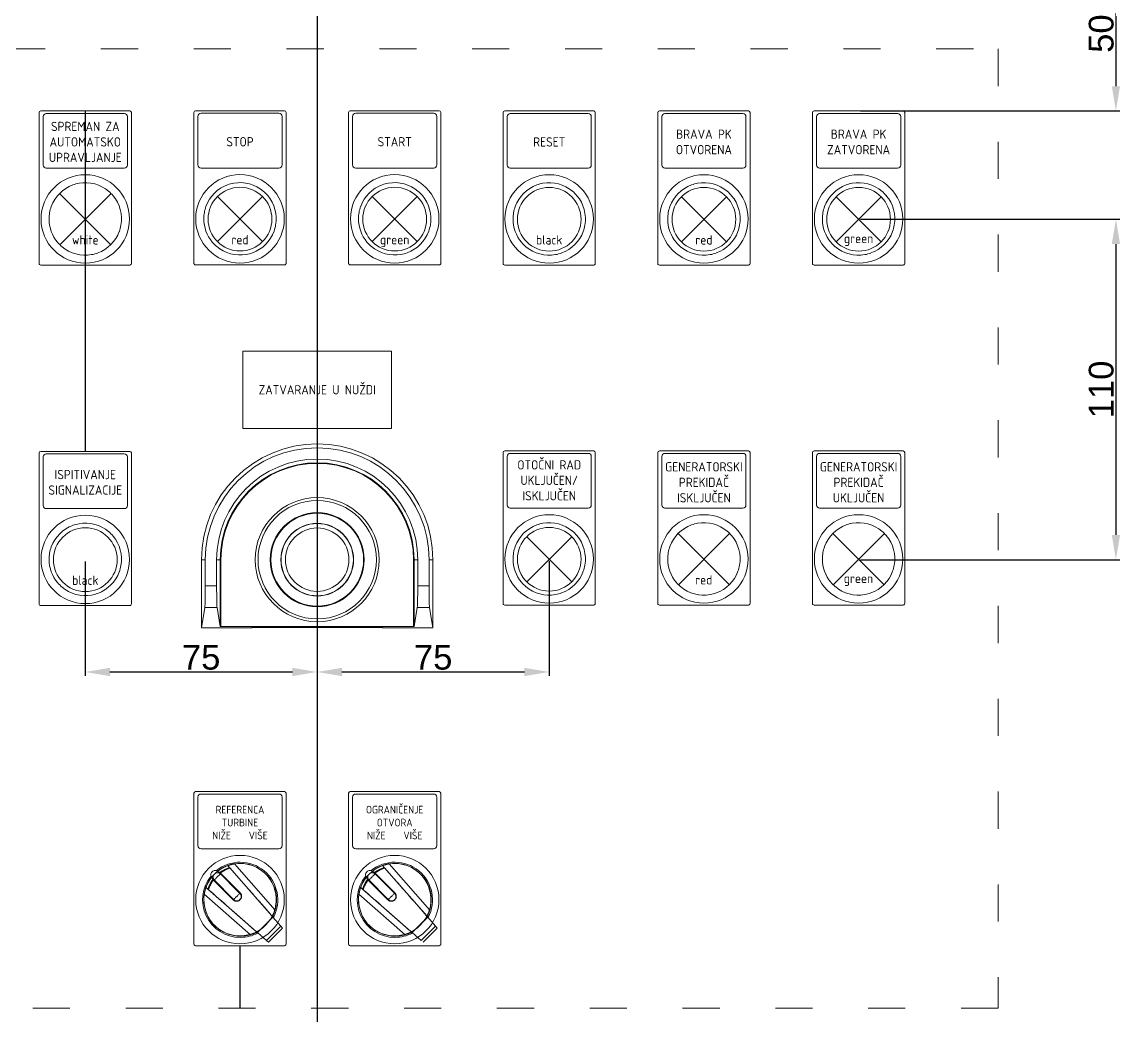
# Model space of a CAD drawing. Header units: millimetres. Extents: x 40929 to 57897, y 13592 to 43737.
# Drawn here: x 47569.5 to 47924.4, y 14753.7 to 15075 of the extents above; entities that cross this region are included whole.
import ezdxf

# ---------------------------------------------------------------- set-up
doc = ezdxf.new("R2010")
doc.units = ezdxf.units.MM
doc.linetypes.add('ACAD_ISO03W100', pattern=[30, 12, -18])
doc.layers.add('! NO PLOT !', color=7, linetype='Continuous', true_color=0xff75dd, plot=False)
doc.layers.add('000-PI-Oprema', color=30, linetype='Continuous', lineweight=5)
doc.layers.add('000-PI_TEXT', color=7, linetype='Continuous')
doc.styles.add('PI0', font='isocpeur.ttf', dxfattribs={"width": 0.9})
doc.styles.get("Standard").update_dxf_attribs({"font": 'arial.ttf'})
doc.dimstyles.new('ISO-25-lb', dxfattribs={"dimtxt": 8, "dimasz": 8, "dimexe": 1.25, "dimexo": 0.625, "dimtad": 1, "dimtxsty": 'Standard', "dimcen": 5, "dimadec": 0, "dimazin": 0, "dimtfac": 1, "dimtmove": 0, "dimatfit": 3, "dimfxl": 1, "dimarcsym": 0})

# ---------------------------------------------------------------- blocks, each defined once
blk = doc.blocks.new('ESD - 3SU1051-1BA20-0AA0')
at = {"layer": '000-PI-Oprema'}
for p, q in [((43979.33, 39069.15), (43980.57, 39069.15)), ((43979.33, 39047.15), (43979.33, 39069.15)), ((43980.57, 39060.65), (43980.57, 39069.15)), ((43984.23, 39069.15), (43985.4, 39069.15)), ((43984.23, 39060.65), (43984.23, 39069.15)), ((43985.4, 39069.15), (43985.6, 39069.15)), ((43985.4, 39047.58), (43985.4, 39069.15)), ((43985.6, 39047.55), (43985.6, 39069.15)), ((44047.85, 39069.15), (44048.05, 39069.15)), ((44047.85, 39047.55), (44047.85, 39069.15)), ((44048.05, 39069.15), (44049.23, 39069.15)), ((44048.05, 39047.58), (44048.05, 39069.15)), ((44049.23, 39060.65), (44049.23, 39069.15)), ((44052.88, 39069.15), (44054.13, 39069.15)), ((44052.88, 39060.65), (44052.88, 39069.15)), ((44054.13, 39047.15), (44054.13, 39069.15)), ((43980.57, 39060.65), (43984.23, 39060.65)), ((44049.23, 39060.65), (44052.88, 39060.65)), ((43979.33, 39047.15), (43980.41, 39053.74)), ((43980.41, 39053.74), (43984.38, 39053.74)), ((43985.4, 39047.58), (43984.38, 39053.74)), ((44048.05, 39047.58), (44049.07, 39053.74)), ((44049.07, 39053.74), (44053.04, 39053.74)), ((44054.13, 39047.15), (44053.04, 39053.74)), ((43979.33, 39047.15), (43995.6, 39047.15)), ((43985.6, 39047.55), (44047.85, 39047.55)), ((43995.54, 39047.21), (44037.91, 39047.21)), ((44037.85, 39047.15), (44054.13, 39047.15))]:
    blk.add_line(p, q, dxfattribs=at)
for points in [[(43980.41, 39053.74), (43980.45, 39054.1), (43980.48, 39054.72), (43980.51, 39055.59), (43980.54, 39056.67), (43980.55, 39057.9), (43980.57, 39059.25), (43980.57, 39060.65)], [(43984.23, 39060.65), (43984.23, 39059.25), (43984.24, 39057.9), (43984.26, 39056.67), (43984.28, 39055.59), (43984.31, 39054.72), (43984.34, 39054.1), (43984.38, 39053.74)], [(44049.07, 39053.74), (44049.11, 39054.1), (44049.14, 39054.72), (44049.17, 39055.59), (44049.19, 39056.67), (44049.21, 39057.9), (44049.22, 39059.25), (44049.23, 39060.65)], [(44052.88, 39060.65), (44052.89, 39059.25), (44052.9, 39057.9), (44052.91, 39056.67), (44052.94, 39055.59), (44052.97, 39054.72), (44053, 39054.1), (44053.04, 39053.74)], [(43985.4, 39047.58), (43985.4, 39047.57), (43985.42, 39047.56), (43985.43, 39047.56), (43985.46, 39047.55), (43985.49, 39047.55), (43985.52, 39047.55), (43985.56, 39047.55), (43985.6, 39047.55)], [(44047.85, 39047.55), (44047.89, 39047.55), (44047.93, 39047.55), (44047.96, 39047.55), (44047.99, 39047.55), (44048.02, 39047.56), (44048.04, 39047.56), (44048.05, 39047.57), (44048.05, 39047.58)]]:
    blk.add_lwpolyline(points, dxfattribs=at)
for radius in [20.05, 19.13, 15.2, 15, 11.75, 11.68, 10.25]:
    blk.add_circle((44016.73, 39069.15), radius, dxfattribs=at)
for radius, start, end in [(37.4, 0, 180), (36.16, 0, 180), (32.5, 0, 180), (31.33, 0, 180), (31.13, 0, 180), (30.5, 225.9962, 226.1678), (30.5, 313.8322, 314.0038)]:
    blk.add_arc((44016.73, 39069.15), radius, start, end, dxfattribs=at)
blk = doc.blocks.new('*D363')
at = {"layer": '! NO PLOT !', "color": 0, "linetype": 'Continuous', "lineweight": -2, "ltscale": 0.25, "transparency": 16777216}
for p, q in [((47665.57, 15096.22), (47924.35, 15096.22)), ((47923.1, 15088.22), (47923.1, 15054.22)), ((47840.56, 15046.22), (47924.35, 15046.22))]:
    blk.add_line(p, q, dxfattribs=at)
at = {"layer": '! NO PLOT !', "color": 0, "ltscale": 0.25, "transparency": 16777216}
for points in [[(47921.77, 15088.22), (47924.44, 15088.22), (47923.1, 15096.22)], [(47921.77, 15054.22), (47924.44, 15054.22), (47923.1, 15046.22)]]:
    blk.add_solid(points, dxfattribs=at)
at = {"layer": 'Defpoints', "color": 0, "ltscale": 0.25, "transparency": 16777216}
for p in [(47664.94, 15096.22), (47839.93, 15046.22), (47923.1, 15046.22)]:
    blk.add_point(p, dxfattribs=at)
at = {"layer": '! NO PLOT !', "color": 0, "ltscale": 0.25, "transparency": 16777216, "insert": (47918.39, 15071.22), "char_height": 8, "attachment_point": 5, "rotation": 90}
blk.add_mtext('50', dxfattribs=at)
blk = doc.blocks.new('*D368')
at = {"layer": '! NO PLOT !', "color": 0, "linetype": 'Continuous', "lineweight": -2, "ltscale": 0.25, "transparency": 16777216}
for p, q in [((47840.56, 15011.22), (47924.35, 15011.22)), ((47923.1, 15003.22), (47923.1, 14909.22)), ((47840.56, 14901.22), (47924.35, 14901.22))]:
    blk.add_line(p, q, dxfattribs=at)
at = {"layer": '! NO PLOT !', "color": 0, "ltscale": 0.25, "transparency": 16777216}
for points in [[(47921.77, 15003.22), (47924.44, 15003.22), (47923.1, 15011.22)], [(47921.77, 14909.22), (47924.44, 14909.22), (47923.1, 14901.22)]]:
    blk.add_solid(points, dxfattribs=at)
at = {"layer": 'Defpoints', "color": 0, "ltscale": 0.25, "transparency": 16777216}
for p in [(47839.93, 15011.22), (47839.93, 14901.22), (47923.1, 14901.22)]:
    blk.add_point(p, dxfattribs=at)
at = {"layer": '! NO PLOT !', "color": 0, "ltscale": 0.25, "transparency": 16777216, "insert": (47918.39, 14956.22), "char_height": 8, "attachment_point": 5, "rotation": 90}
blk.add_mtext('110', dxfattribs=at)
blk = doc.blocks.new('*D369')
at = {"layer": '! NO PLOT !', "color": 0, "linetype": 'Continuous', "lineweight": -2, "ltscale": 0.25, "transparency": 16777216}
for p, q in [((47664.93, 14900.6), (47664.93, 14863.68)), ((47739.93, 14900.74), (47739.93, 14863.68)), ((47672.93, 14864.93), (47731.93, 14864.93))]:
    blk.add_line(p, q, dxfattribs=at)
at = {"layer": '! NO PLOT !', "color": 0, "ltscale": 0.25, "transparency": 16777216}
for points in [[(47672.93, 14866.27), (47672.93, 14863.6), (47664.93, 14864.93)], [(47731.93, 14866.27), (47731.93, 14863.6), (47739.93, 14864.93)]]:
    blk.add_solid(points, dxfattribs=at)
at = {"layer": 'Defpoints', "color": 0, "ltscale": 0.25, "transparency": 16777216}
for p in [(47664.93, 14901.22), (47739.93, 14901.36), (47739.93, 14864.93)]:
    blk.add_point(p, dxfattribs=at)
at = {"layer": '! NO PLOT !', "color": 0, "ltscale": 0.25, "transparency": 16777216, "insert": (47702.43, 14869.63), "char_height": 8, "attachment_point": 5}
blk.add_mtext('75', dxfattribs=at)
blk = doc.blocks.new('*D364')
at = {"layer": '! NO PLOT !', "color": 0, "linetype": 'Continuous', "lineweight": -2, "ltscale": 0.25, "transparency": 16777216}
for p, q in [((47589.93, 14900.6), (47589.93, 14863.68)), ((47664.93, 14900.6), (47664.93, 14863.68)), ((47597.93, 14864.93), (47656.93, 14864.93))]:
    blk.add_line(p, q, dxfattribs=at)
at = {"layer": '! NO PLOT !', "color": 0, "ltscale": 0.25, "transparency": 16777216}
for points in [[(47597.93, 14866.27), (47597.93, 14863.6), (47589.93, 14864.93)], [(47656.93, 14866.27), (47656.93, 14863.6), (47664.93, 14864.93)]]:
    blk.add_solid(points, dxfattribs=at)
at = {"layer": 'Defpoints', "color": 0, "ltscale": 0.25, "transparency": 16777216}
for p in [(47589.93, 14901.22), (47664.93, 14901.22), (47664.93, 14864.93)]:
    blk.add_point(p, dxfattribs=at)
at = {"layer": '! NO PLOT !', "color": 0, "ltscale": 0.25, "transparency": 16777216, "insert": (47627.43, 14869.63), "char_height": 8, "attachment_point": 5}
blk.add_mtext('75', dxfattribs=at)
blk = doc.blocks.new('Label_holder_rectangular')
at = {"layer": '000-PI-Oprema'}
for p, q in [((-14.9, -14.4), (-14.9, 34.400002)), ((-14.4, 34.900002), (14.4, 34.900002)), ((-13.6, 17.4), (-13.6, 33.099998)), ((-12.6, 34.099998), (12.6, 34.099998)), ((13.6, 17.4), (13.6, 33.099998)), ((14.9, -14.4), (14.9, 34.400002)), ((-12.6, 16.4), (12.6, 16.4)), ((-14.4, -14.9), (14.4, -14.9))]:
    blk.add_line(p, q, dxfattribs=at)
blk.add_circle((0, 0), 14.3, dxfattribs=at)
for centre, radius, start, end in [((-14.4, 34.4), 0.5, 89.999956, 179.999825), ((-12.6, 33.1), 1, 90.000022, 180.000087), ((12.6, 33.1), 1, 359.999913, 89.999978), ((14.4, 34.4), 0.5, 0.000175, 90.000044), ((-12.6, 17.4), 1, 180, 269.999978), ((12.6, 17.4), 1, 270.000022, 0), ((0, 0), 11.7, 109.999999, 160.000001), ((0, 0), 11.704999, 100, 110), ((0, 0), 11.7, 50, 100), ((0, 0), 11.705, 40.000001, 49.999999), ((0, 0), 11.7, 350, 40), ((0, 0), 11.705, 160, 170), ((0, 0), 11.7, 170, 180), ((0, 0), 11.7, 180, 220), ((0, 0), 11.705, 340, 350), ((0, 0), 11.7, 289.999999, 340.000001), ((0, 0), 11.705, 220.000001, 229.999999), ((0, 0), 11.7, 230, 280), ((0, 0), 11.704999, 280, 290), ((-14.4, -14.4), 0.5, 180, 270.000044), ((14.4, -14.4), 0.5, 269.999956, 0)]:
    blk.add_arc(centre, radius, start, end, dxfattribs=at)

msp = doc.modelspace()

# ---------------------------------------------------------------- linework, layer by layer
at = {"layer": '! NO PLOT !', "ltscale": 0.25}
for p, q in [((47664.944, 15947.47), (47664.944, 13591.591)), ((47589.983, 15046.22), (47589.983, 14936.22)), ((47639.983, 14776.47), (47639.983, 14756.47))]:
    msp.add_line(p, q, dxfattribs=at)
at = {"linetype": 'ACAD_ISO03W100', "lineweight": 9}
msp.add_lwpolyline([(47445.033, 15066.271), (47885.033, 15066.271), (47885.033, 14756.271), (47445.033, 14756.271)], close=True, dxfattribs=at)
at = {"layer": '000-PI-Oprema'}
for p, q in [((47581.66, 15019.543), (47598.206, 15002.997)), ((47598.306, 15019.543), (47581.76, 15002.997)), ((47632.699, 15018.554), (47647.266, 15003.987)), ((47647.266, 15018.554), (47632.699, 15003.987)), ((47682.7, 15018.554), (47697.266, 15003.987)), ((47697.266, 15018.554), (47682.7, 15003.987)), ((47782.649, 15018.504), (47797.216, 15003.937)), ((47797.216, 15018.504), (47782.649, 15003.937)), ((47832.649, 15018.504), (47847.216, 15003.937)), ((47847.216, 15018.504), (47832.649, 15003.937)), ((47732.649, 14908.645), (47747.216, 14894.079)), ((47747.216, 14908.645), (47732.649, 14894.079)), ((47781.61, 14909.685), (47798.156, 14893.139)), ((47798.256, 14909.685), (47781.71, 14893.139)), ((47831.61, 14909.685), (47848.156, 14893.139)), ((47848.256, 14909.685), (47831.71, 14893.139)), ((47632.873, 14800.603), (47632.869, 14800.607)), ((47632.885, 14800.591), (47632.873, 14800.603)), ((47632.906, 14800.57), (47632.885, 14800.591)), ((47632.935, 14800.541), (47632.906, 14800.57)), ((47632.973, 14800.503), (47632.935, 14800.541)), ((47634.456, 14800.486), (47634.731, 14800.647)), ((47634.731, 14800.647), (47635.012, 14800.799)), ((47635.012, 14800.799), (47635.297, 14800.943)), ((47635.297, 14800.943), (47635.586, 14801.078)), ((47635.586, 14801.078), (47635.88, 14801.204)), ((47635.88, 14801.204), (47636.178, 14801.322)), ((47636.059, 14802.358), (47636.062, 14802.359)), ((47636.063, 14802.353), (47636.059, 14802.358)), ((47636.062, 14802.359), (47636.07, 14802.362)), ((47636.075, 14802.34), (47636.063, 14802.353)), ((47636.07, 14802.362), (47636.084, 14802.367)), ((47636.095, 14802.316), (47636.075, 14802.34)), ((47636.084, 14802.367), (47636.105, 14802.374)), ((47636.124, 14802.283), (47636.095, 14802.316)), ((47636.105, 14802.374), (47636.131, 14802.384)), ((47636.162, 14802.24), (47636.124, 14802.283)), ((47636.131, 14802.384), (47636.163, 14802.395)), ((47636.209, 14802.186), (47636.162, 14802.24)), ((47636.163, 14802.395), (47636.201, 14802.408)), ((47636.178, 14801.322), (47636.479, 14801.43)), ((47636.201, 14802.408), (47636.244, 14802.423)), ((47636.266, 14802.122), (47636.209, 14802.186)), ((47636.244, 14802.423), (47636.293, 14802.44)), ((47636.332, 14802.047), (47636.266, 14802.122)), ((47636.293, 14802.44), (47636.347, 14802.458)), ((47636.407, 14801.961), (47636.332, 14802.047)), ((47636.347, 14802.458), (47636.405, 14802.477)), ((47636.405, 14802.477), (47636.468, 14802.497)), ((47636.492, 14801.864), (47636.407, 14801.961)), ((47636.468, 14802.497), (47636.535, 14802.518)), ((47636.479, 14801.43), (47636.784, 14801.53)), ((47636.586, 14801.757), (47636.492, 14801.864)), ((47636.535, 14802.518), (47636.604, 14802.54)), ((47636.6, 14801.739), (47636.572, 14801.771)), ((47650.325, 14786.101), (47636.586, 14801.757)), ((47636.629, 14801.706), (47636.6, 14801.739)), ((47636.604, 14802.54), (47636.677, 14802.562)), ((47636.659, 14801.673), (47636.629, 14801.706)), ((47636.689, 14801.638), (47636.659, 14801.673)), ((47636.677, 14802.562), (47636.754, 14802.585)), ((47636.72, 14801.603), (47636.689, 14801.638)), ((47636.752, 14801.567), (47636.72, 14801.603)), ((47636.784, 14801.53), (47636.752, 14801.567)), ((47636.754, 14802.585), (47636.835, 14802.608)), ((47637.514, 14800.698), (47636.784, 14801.53)), ((47636.835, 14802.608), (47636.921, 14802.632)), ((47636.921, 14802.632), (47637.009, 14802.656)), ((47637.009, 14802.656), (47637.102, 14802.68)), ((47637.102, 14802.68), (47637.197, 14802.705)), ((47637.197, 14802.705), (47637.295, 14802.729)), ((47637.295, 14802.729), (47637.396, 14802.753)), ((47637.396, 14802.753), (47637.498, 14802.776)), ((47637.498, 14802.776), (47637.602, 14802.798)), ((47638.244, 14799.866), (47637.514, 14800.698)), ((47637.602, 14802.798), (47637.707, 14802.82)), ((47637.707, 14802.82), (47637.812, 14802.841)), ((47637.812, 14802.841), (47637.918, 14802.861)), ((47637.918, 14802.861), (47638.024, 14802.88)), ((47638.024, 14802.88), (47638.128, 14802.898)), ((47638.128, 14802.898), (47638.231, 14802.915)), ((47651.323, 14787.996), (47638.231, 14802.915)), ((47682.873, 14800.603), (47682.869, 14800.607)), ((47682.885, 14800.591), (47682.873, 14800.603)), ((47682.906, 14800.57), (47682.885, 14800.591)), ((47682.935, 14800.541), (47682.906, 14800.57)), ((47682.973, 14800.503), (47682.935, 14800.541)), ((47684.456, 14800.486), (47684.731, 14800.647)), ((47684.731, 14800.647), (47685.012, 14800.799)), ((47685.012, 14800.799), (47685.297, 14800.943)), ((47685.297, 14800.943), (47685.586, 14801.078)), ((47685.586, 14801.078), (47685.88, 14801.204)), ((47685.88, 14801.204), (47686.178, 14801.322)), ((47686.059, 14802.358), (47686.062, 14802.359)), ((47686.063, 14802.353), (47686.059, 14802.358)), ((47686.062, 14802.359), (47686.07, 14802.362)), ((47686.075, 14802.34), (47686.063, 14802.353)), ((47686.07, 14802.362), (47686.084, 14802.367)), ((47686.095, 14802.316), (47686.075, 14802.34)), ((47686.084, 14802.367), (47686.105, 14802.374)), ((47686.124, 14802.283), (47686.095, 14802.316)), ((47686.105, 14802.374), (47686.131, 14802.384)), ((47686.162, 14802.24), (47686.124, 14802.283)), ((47686.131, 14802.384), (47686.163, 14802.395)), ((47686.209, 14802.186), (47686.162, 14802.24)), ((47686.163, 14802.395), (47686.201, 14802.408)), ((47686.178, 14801.322), (47686.479, 14801.43)), ((47686.201, 14802.408), (47686.244, 14802.423)), ((47686.266, 14802.122), (47686.209, 14802.186)), ((47686.244, 14802.423), (47686.293, 14802.44)), ((47686.332, 14802.047), (47686.266, 14802.122)), ((47686.293, 14802.44), (47686.347, 14802.458)), ((47686.407, 14801.961), (47686.332, 14802.047)), ((47686.347, 14802.458), (47686.405, 14802.477)), ((47686.405, 14802.477), (47686.468, 14802.497)), ((47686.492, 14801.864), (47686.407, 14801.961)), ((47686.468, 14802.497), (47686.535, 14802.518)), ((47686.479, 14801.43), (47686.784, 14801.53)), ((47686.586, 14801.757), (47686.492, 14801.864)), ((47686.535, 14802.518), (47686.604, 14802.54)), ((47686.6, 14801.739), (47686.572, 14801.771)), ((47700.325, 14786.101), (47686.586, 14801.757)), ((47686.629, 14801.706), (47686.6, 14801.739)), ((47686.604, 14802.54), (47686.677, 14802.562)), ((47686.659, 14801.673), (47686.629, 14801.706)), ((47686.689, 14801.638), (47686.659, 14801.673)), ((47686.677, 14802.562), (47686.754, 14802.585)), ((47686.72, 14801.603), (47686.689, 14801.638)), ((47686.752, 14801.567), (47686.72, 14801.603)), ((47686.784, 14801.53), (47686.752, 14801.567)), ((47686.754, 14802.585), (47686.835, 14802.608)), ((47687.514, 14800.698), (47686.784, 14801.53)), ((47686.835, 14802.608), (47686.92, 14802.632)), ((47686.92, 14802.632), (47687.009, 14802.656)), ((47687.009, 14802.656), (47687.102, 14802.68)), ((47687.102, 14802.68), (47687.197, 14802.705)), ((47687.197, 14802.705), (47687.295, 14802.729)), ((47687.295, 14802.729), (47687.396, 14802.753)), ((47687.396, 14802.753), (47687.498, 14802.776)), ((47687.498, 14802.776), (47687.602, 14802.798)), ((47688.244, 14799.866), (47687.514, 14800.698)), ((47687.602, 14802.798), (47687.707, 14802.82)), ((47687.707, 14802.82), (47687.812, 14802.841)), ((47687.812, 14802.841), (47687.918, 14802.861)), ((47687.918, 14802.861), (47688.023, 14802.88)), ((47688.023, 14802.88), (47688.128, 14802.898)), ((47688.128, 14802.898), (47688.231, 14802.915)), ((47701.323, 14787.996), (47688.231, 14802.915)), ((47630.752, 14798.482), (47630.748, 14798.486)), ((47630.764, 14798.47), (47630.752, 14798.482)), ((47630.784, 14798.449), (47630.764, 14798.47)), ((47630.814, 14798.42), (47630.784, 14798.449)), ((47630.852, 14798.382), (47630.814, 14798.42)), ((47630.899, 14798.335), (47630.852, 14798.382)), ((47630.868, 14796.899), (47631.037, 14797.169)), ((47630.955, 14798.278), (47630.899, 14798.335)), ((47638.461, 14790.914), (47630.953, 14798.422)), ((47631.021, 14798.212), (47630.955, 14798.278)), ((47631.097, 14798.137), (47631.021, 14798.212)), ((47631.037, 14797.169), (47631.214, 14797.434)), ((47631.182, 14798.052), (47631.097, 14798.137)), ((47631.276, 14797.958), (47631.182, 14798.052)), ((47631.282, 14797.81), (47631.201, 14797.891)), ((47631.214, 14797.434), (47631.398, 14797.694)), ((47638.236, 14790.997), (47631.276, 14797.958)), ((47631.31, 14797.782), (47631.282, 14797.81)), ((47631.398, 14797.694), (47631.31, 14797.782)), ((47637.772, 14791.32), (47631.398, 14797.694)), ((47639.981, 14793.354), (47632.933, 14800.402)), ((47633.218, 14800.258), (47632.973, 14800.503)), ((47633.303, 14800.173), (47633.218, 14800.258)), ((47633.397, 14800.079), (47633.303, 14800.173)), ((47640.358, 14793.118), (47633.397, 14800.079)), ((47633.517, 14800.101), (47633.464, 14800.154)), ((47633.544, 14800.073), (47633.517, 14800.101)), ((47633.573, 14800.045), (47633.544, 14800.073)), ((47633.661, 14799.957), (47633.573, 14800.045)), ((47633.661, 14799.957), (47633.92, 14800.141)), ((47640.035, 14793.583), (47633.661, 14799.957)), ((47633.92, 14800.141), (47634.185, 14800.318)), ((47634.185, 14800.318), (47634.456, 14800.486)), ((47638.974, 14799.034), (47638.244, 14799.866)), ((47639.704, 14798.202), (47638.974, 14799.034)), ((47640.433, 14797.371), (47639.704, 14798.202)), ((47641.163, 14796.54), (47640.433, 14797.371)), ((47680.752, 14798.482), (47680.748, 14798.486)), ((47680.764, 14798.47), (47680.752, 14798.482)), ((47680.784, 14798.449), (47680.764, 14798.47)), ((47680.814, 14798.42), (47680.784, 14798.449)), ((47680.852, 14798.382), (47680.814, 14798.42)), ((47680.899, 14798.335), (47680.852, 14798.382)), ((47680.868, 14796.899), (47681.037, 14797.169)), ((47680.955, 14798.278), (47680.899, 14798.335)), ((47688.461, 14790.914), (47680.953, 14798.422)), ((47681.021, 14798.212), (47680.955, 14798.278)), ((47681.097, 14798.137), (47681.021, 14798.212)), ((47681.037, 14797.169), (47681.214, 14797.434)), ((47681.182, 14798.052), (47681.097, 14798.137)), ((47681.276, 14797.958), (47681.182, 14798.052)), ((47681.282, 14797.81), (47681.201, 14797.891)), ((47681.214, 14797.434), (47681.398, 14797.694)), ((47688.236, 14790.997), (47681.276, 14797.958)), ((47681.31, 14797.782), (47681.282, 14797.81)), ((47681.398, 14797.694), (47681.31, 14797.782)), ((47687.772, 14791.32), (47681.398, 14797.694)), ((47689.981, 14793.354), (47682.933, 14800.402)), ((47683.218, 14800.258), (47682.973, 14800.503)), ((47683.303, 14800.173), (47683.218, 14800.258)), ((47683.397, 14800.079), (47683.303, 14800.173)), ((47690.358, 14793.118), (47683.397, 14800.079)), ((47683.517, 14800.101), (47683.464, 14800.154)), ((47683.544, 14800.073), (47683.517, 14800.101)), ((47683.573, 14800.045), (47683.544, 14800.073)), ((47683.661, 14799.957), (47683.573, 14800.045)), ((47683.661, 14799.957), (47683.92, 14800.141)), ((47690.035, 14793.583), (47683.661, 14799.957)), ((47683.92, 14800.141), (47684.185, 14800.318)), ((47684.185, 14800.318), (47684.456, 14800.486)), ((47688.974, 14799.034), (47688.244, 14799.866)), ((47689.704, 14798.202), (47688.974, 14799.034)), ((47690.433, 14797.371), (47689.704, 14798.202)), ((47691.163, 14796.54), (47690.433, 14797.371)), ((47628.475, 14793.331), (47628.494, 14793.437)), ((47628.494, 14793.437), (47628.514, 14793.542)), ((47628.514, 14793.542), (47628.534, 14793.648)), ((47628.534, 14793.648), (47628.556, 14793.753)), ((47628.556, 14793.753), (47628.579, 14793.857)), ((47628.579, 14793.857), (47628.602, 14793.959)), ((47628.602, 14793.959), (47628.626, 14794.059)), ((47628.626, 14794.059), (47628.65, 14794.157)), ((47628.65, 14794.157), (47628.674, 14794.253)), ((47628.674, 14794.253), (47628.699, 14794.345)), ((47628.699, 14794.345), (47628.723, 14794.434)), ((47628.723, 14794.434), (47628.747, 14794.519)), ((47628.747, 14794.519), (47628.77, 14794.601)), ((47628.77, 14794.601), (47628.793, 14794.678)), ((47628.793, 14794.678), (47628.815, 14794.75)), ((47628.815, 14794.75), (47628.836, 14794.82)), ((47628.836, 14794.82), (47628.858, 14794.886)), ((47628.858, 14794.886), (47628.878, 14794.949)), ((47628.878, 14794.949), (47628.897, 14795.008)), ((47628.897, 14795.008), (47628.915, 14795.062)), ((47628.915, 14795.062), (47628.932, 14795.111)), ((47628.932, 14795.111), (47628.947, 14795.154)), ((47628.947, 14795.154), (47628.96, 14795.192)), ((47628.96, 14795.192), (47628.971, 14795.224)), ((47628.971, 14795.224), (47628.98, 14795.25)), ((47628.98, 14795.25), (47628.988, 14795.27)), ((47628.988, 14795.27), (47628.993, 14795.285)), ((47628.993, 14795.285), (47628.996, 14795.293)), ((47628.996, 14795.293), (47628.997, 14795.296)), ((47629.001, 14795.292), (47628.997, 14795.296)), ((47629.015, 14795.28), (47629.001, 14795.292)), ((47629.038, 14795.259), (47629.015, 14795.28)), ((47629.071, 14795.23), (47629.038, 14795.259)), ((47629.115, 14795.192), (47629.071, 14795.23)), ((47629.168, 14795.145), (47629.115, 14795.192)), ((47629.233, 14795.089), (47629.168, 14795.145)), ((47629.308, 14795.023), (47629.233, 14795.089)), ((47629.394, 14794.947), (47629.308, 14795.023)), ((47629.49, 14794.863), (47629.394, 14794.947)), ((47629.598, 14794.768), (47629.49, 14794.863)), ((47629.616, 14794.754), (47629.584, 14794.783)), ((47645.254, 14781.03), (47629.598, 14794.768)), ((47629.648, 14794.726), (47629.616, 14794.754)), ((47629.682, 14794.696), (47629.648, 14794.726)), ((47629.717, 14794.666), (47629.682, 14794.696)), ((47629.752, 14794.635), (47629.717, 14794.666)), ((47629.788, 14794.603), (47629.752, 14794.635)), ((47629.825, 14794.571), (47629.788, 14794.603)), ((47629.825, 14794.571), (47629.925, 14794.875)), ((47630.657, 14793.841), (47629.825, 14794.571)), ((47629.925, 14794.875), (47630.033, 14795.177)), ((47630.033, 14795.177), (47630.151, 14795.474)), ((47630.151, 14795.474), (47630.277, 14795.768)), ((47630.277, 14795.768), (47630.412, 14796.058)), ((47630.412, 14796.058), (47630.556, 14796.343)), ((47630.556, 14796.343), (47630.708, 14796.623)), ((47631.489, 14793.111), (47630.657, 14793.841)), ((47630.708, 14796.623), (47630.868, 14796.899)), ((47640.084, 14793.531), (47640.035, 14793.583)), ((47640.131, 14793.477), (47640.084, 14793.531)), ((47640.176, 14793.421), (47640.131, 14793.477)), ((47641.892, 14795.708), (47641.163, 14796.54)), ((47642.622, 14794.877), (47641.892, 14795.708)), ((47644.08, 14793.215), (47642.622, 14794.877)), ((47678.475, 14793.331), (47678.493, 14793.437)), ((47678.493, 14793.437), (47678.513, 14793.542)), ((47678.513, 14793.542), (47678.534, 14793.648)), ((47678.534, 14793.648), (47678.556, 14793.753)), ((47678.556, 14793.753), (47678.579, 14793.857)), ((47678.579, 14793.857), (47678.602, 14793.959)), ((47678.602, 14793.959), (47678.626, 14794.059)), ((47678.626, 14794.059), (47678.65, 14794.157)), ((47678.65, 14794.157), (47678.674, 14794.253)), ((47678.674, 14794.253), (47678.699, 14794.345)), ((47678.699, 14794.345), (47678.723, 14794.434)), ((47678.723, 14794.434), (47678.747, 14794.519)), ((47678.747, 14794.519), (47678.77, 14794.601)), ((47678.77, 14794.601), (47678.793, 14794.678)), ((47678.793, 14794.678), (47678.815, 14794.75)), ((47678.815, 14794.75), (47678.836, 14794.82)), ((47678.836, 14794.82), (47678.858, 14794.886)), ((47678.858, 14794.886), (47678.878, 14794.949)), ((47678.878, 14794.949), (47678.897, 14795.008)), ((47678.897, 14795.008), (47678.915, 14795.062)), ((47678.915, 14795.062), (47678.932, 14795.111)), ((47678.932, 14795.111), (47678.947, 14795.154)), ((47678.947, 14795.154), (47678.96, 14795.192)), ((47678.96, 14795.192), (47678.971, 14795.224)), ((47678.971, 14795.224), (47678.98, 14795.25)), ((47678.98, 14795.25), (47678.988, 14795.27)), ((47678.988, 14795.27), (47678.993, 14795.285)), ((47678.993, 14795.285), (47678.996, 14795.293)), ((47678.996, 14795.293), (47678.997, 14795.296)), ((47679.001, 14795.292), (47678.997, 14795.296)), ((47679.015, 14795.28), (47679.001, 14795.292)), ((47679.038, 14795.259), (47679.015, 14795.28)), ((47679.071, 14795.23), (47679.038, 14795.259)), ((47679.115, 14795.192), (47679.071, 14795.23)), ((47679.168, 14795.145), (47679.115, 14795.192)), ((47679.233, 14795.089), (47679.168, 14795.145)), ((47679.308, 14795.023), (47679.233, 14795.089)), ((47679.394, 14794.947), (47679.308, 14795.023)), ((47679.49, 14794.863), (47679.394, 14794.947)), ((47679.598, 14794.768), (47679.49, 14794.863)), ((47679.616, 14794.754), (47679.584, 14794.783)), ((47695.254, 14781.03), (47679.598, 14794.768)), ((47679.648, 14794.726), (47679.616, 14794.754)), ((47679.682, 14794.696), (47679.648, 14794.726)), ((47679.717, 14794.666), (47679.682, 14794.696)), ((47679.752, 14794.635), (47679.717, 14794.666)), ((47679.788, 14794.603), (47679.752, 14794.635)), ((47679.825, 14794.571), (47679.788, 14794.603)), ((47679.825, 14794.571), (47679.925, 14794.875)), ((47680.657, 14793.841), (47679.825, 14794.571)), ((47679.925, 14794.875), (47680.033, 14795.177)), ((47680.033, 14795.177), (47680.151, 14795.474)), ((47680.151, 14795.474), (47680.277, 14795.768)), ((47680.277, 14795.768), (47680.412, 14796.058)), ((47680.412, 14796.058), (47680.556, 14796.343)), ((47680.556, 14796.343), (47680.708, 14796.623)), ((47681.489, 14793.111), (47680.657, 14793.841)), ((47680.708, 14796.623), (47680.868, 14796.899)), ((47690.084, 14793.531), (47690.035, 14793.583)), ((47690.131, 14793.477), (47690.084, 14793.531)), ((47690.176, 14793.421), (47690.131, 14793.477)), ((47691.892, 14795.708), (47691.163, 14796.54)), ((47692.622, 14794.877), (47691.892, 14795.708)), ((47694.08, 14793.215), (47692.622, 14794.877)), ((47628.44, 14793.123), (47628.457, 14793.227)), ((47643.359, 14780.032), (47628.44, 14793.123)), ((47628.457, 14793.227), (47628.475, 14793.331)), ((47632.321, 14792.381), (47631.489, 14793.111)), ((47633.152, 14791.651), (47632.321, 14792.381)), ((47633.984, 14790.921), (47633.152, 14791.651)), ((47634.815, 14790.192), (47633.984, 14790.921)), ((47635.646, 14789.462), (47634.815, 14790.192)), ((47637.824, 14791.27), (47637.772, 14791.32)), ((47637.878, 14791.223), (47637.824, 14791.27)), ((47637.934, 14791.178), (47637.878, 14791.223)), ((47637.992, 14791.136), (47637.934, 14791.178)), ((47638.052, 14791.097), (47637.992, 14791.136)), ((47638.114, 14791.06), (47638.052, 14791.097)), ((47638.177, 14791.026), (47638.114, 14791.06)), ((47638.242, 14790.995), (47638.177, 14791.026)), ((47638.308, 14790.967), (47638.242, 14790.995)), ((47638.375, 14790.941), (47638.308, 14790.967)), ((47638.443, 14790.919), (47638.375, 14790.941)), ((47638.512, 14790.9), (47638.443, 14790.919)), ((47638.582, 14790.884), (47638.512, 14790.9)), ((47638.653, 14790.871), (47638.582, 14790.884)), ((47638.724, 14790.862), (47638.653, 14790.871)), ((47638.796, 14790.855), (47638.724, 14790.862)), ((47638.867, 14790.852), (47638.796, 14790.855)), ((47638.939, 14790.852), (47638.867, 14790.852)), ((47638.939, 14790.852), (47639.011, 14790.855)), ((47639.011, 14790.855), (47639.082, 14790.862)), ((47639.082, 14790.862), (47639.153, 14790.871)), ((47639.153, 14790.871), (47639.224, 14790.884)), ((47639.224, 14790.884), (47639.294, 14790.9)), ((47639.294, 14790.9), (47639.363, 14790.919)), ((47639.363, 14790.919), (47639.432, 14790.941)), ((47639.432, 14790.941), (47639.499, 14790.966)), ((47639.499, 14790.966), (47639.565, 14790.995)), ((47639.565, 14790.995), (47639.63, 14791.026)), ((47639.63, 14791.026), (47639.693, 14791.06)), ((47639.693, 14791.06), (47639.754, 14791.097)), ((47639.754, 14791.097), (47639.814, 14791.136)), ((47639.814, 14791.136), (47639.872, 14791.178)), ((47639.872, 14791.178), (47639.929, 14791.223)), ((47639.929, 14791.223), (47639.983, 14791.27)), ((47640.441, 14792.894), (47639.981, 14793.354)), ((47639.983, 14791.27), (47640.035, 14791.32)), ((47640.035, 14791.32), (47640.084, 14791.372)), ((47640.084, 14791.372), (47640.131, 14791.426)), ((47640.131, 14791.426), (47640.176, 14791.482)), ((47640.218, 14793.363), (47640.176, 14793.421)), ((47640.176, 14791.482), (47640.218, 14791.54)), ((47640.258, 14793.303), (47640.218, 14793.363)), ((47640.218, 14791.54), (47640.258, 14791.6)), ((47640.295, 14793.241), (47640.258, 14793.303)), ((47640.258, 14791.6), (47640.295, 14791.662)), ((47640.329, 14793.178), (47640.295, 14793.241)), ((47640.295, 14791.662), (47640.329, 14791.725)), ((47640.36, 14793.113), (47640.329, 14793.178)), ((47640.329, 14791.725), (47640.36, 14791.79)), ((47640.388, 14793.047), (47640.36, 14793.113)), ((47640.36, 14791.79), (47640.388, 14791.856)), ((47640.413, 14792.98), (47640.388, 14793.047)), ((47640.388, 14791.856), (47640.413, 14791.923)), ((47640.436, 14792.912), (47640.413, 14792.98)), ((47640.413, 14791.923), (47640.436, 14791.991)), ((47640.455, 14792.842), (47640.436, 14792.912)), ((47640.436, 14791.991), (47640.455, 14792.061)), ((47640.471, 14792.772), (47640.455, 14792.842)), ((47640.455, 14792.061), (47640.471, 14792.131)), ((47640.484, 14792.702), (47640.471, 14792.772)), ((47640.471, 14792.131), (47640.484, 14792.201)), ((47640.493, 14792.631), (47640.484, 14792.702)), ((47640.484, 14792.201), (47640.493, 14792.272)), ((47640.5, 14792.559), (47640.493, 14792.631)), ((47640.493, 14792.272), (47640.5, 14792.344)), ((47640.503, 14792.487), (47640.5, 14792.559)), ((47640.5, 14792.344), (47640.503, 14792.416)), ((47640.503, 14792.416), (47640.503, 14792.487)), ((47644.809, 14792.384), (47644.08, 14793.215)), ((47645.538, 14791.554), (47644.809, 14792.384)), ((47646.267, 14790.723), (47645.538, 14791.554)), ((47646.996, 14789.893), (47646.267, 14790.723)), ((47648.453, 14788.232), (47646.996, 14789.893)), ((47678.44, 14793.123), (47678.457, 14793.227)), ((47693.358, 14780.032), (47678.44, 14793.123)), ((47678.457, 14793.227), (47678.475, 14793.331)), ((47682.321, 14792.381), (47681.489, 14793.111)), ((47683.152, 14791.651), (47682.321, 14792.381)), ((47683.984, 14790.921), (47683.152, 14791.651)), ((47684.815, 14790.192), (47683.984, 14790.921)), ((47685.646, 14789.462), (47684.815, 14790.192)), ((47687.824, 14791.27), (47687.772, 14791.32)), ((47687.878, 14791.223), (47687.824, 14791.27)), ((47687.934, 14791.178), (47687.878, 14791.223)), ((47687.992, 14791.136), (47687.934, 14791.178)), ((47688.052, 14791.097), (47687.992, 14791.136)), ((47688.114, 14791.06), (47688.052, 14791.097)), ((47688.177, 14791.026), (47688.114, 14791.06)), ((47688.241, 14790.995), (47688.177, 14791.026)), ((47688.308, 14790.967), (47688.241, 14790.995)), ((47688.375, 14790.941), (47688.308, 14790.967)), ((47688.443, 14790.919), (47688.375, 14790.941)), ((47688.512, 14790.9), (47688.443, 14790.919)), ((47688.582, 14790.884), (47688.512, 14790.9)), ((47688.653, 14790.871), (47688.582, 14790.884)), ((47688.724, 14790.862), (47688.653, 14790.871)), ((47688.796, 14790.855), (47688.724, 14790.862)), ((47688.867, 14790.852), (47688.796, 14790.855)), ((47688.939, 14790.852), (47688.867, 14790.852)), ((47688.939, 14790.852), (47689.011, 14790.855)), ((47689.011, 14790.855), (47689.082, 14790.862)), ((47689.082, 14790.862), (47689.153, 14790.871)), ((47689.153, 14790.871), (47689.224, 14790.884)), ((47689.224, 14790.884), (47689.294, 14790.9)), ((47689.294, 14790.9), (47689.363, 14790.919)), ((47689.363, 14790.919), (47689.432, 14790.941)), ((47689.432, 14790.941), (47689.499, 14790.966)), ((47689.499, 14790.966), (47689.565, 14790.995)), ((47689.565, 14790.995), (47689.63, 14791.026)), ((47689.63, 14791.026), (47689.693, 14791.06)), ((47689.693, 14791.06), (47689.754, 14791.097)), ((47689.754, 14791.097), (47689.814, 14791.136)), ((47689.814, 14791.136), (47689.872, 14791.178)), ((47689.872, 14791.178), (47689.929, 14791.223)), ((47689.929, 14791.223), (47689.983, 14791.27)), ((47690.441, 14792.894), (47689.981, 14793.354)), ((47689.983, 14791.27), (47690.035, 14791.32)), ((47690.035, 14791.32), (47690.084, 14791.372)), ((47690.084, 14791.372), (47690.131, 14791.426)), ((47690.131, 14791.426), (47690.176, 14791.482)), ((47690.218, 14793.363), (47690.176, 14793.421)), ((47690.176, 14791.482), (47690.218, 14791.54)), ((47690.258, 14793.303), (47690.218, 14793.363)), ((47690.218, 14791.54), (47690.258, 14791.6)), ((47690.295, 14793.241), (47690.258, 14793.303)), ((47690.258, 14791.6), (47690.295, 14791.662)), ((47690.329, 14793.178), (47690.295, 14793.241)), ((47690.295, 14791.662), (47690.329, 14791.725)), ((47690.36, 14793.113), (47690.329, 14793.178)), ((47690.329, 14791.725), (47690.36, 14791.79)), ((47690.388, 14793.047), (47690.36, 14793.113)), ((47690.36, 14791.79), (47690.388, 14791.856)), ((47690.413, 14792.98), (47690.388, 14793.047)), ((47690.388, 14791.856), (47690.413, 14791.923)), ((47690.436, 14792.912), (47690.413, 14792.98)), ((47690.413, 14791.923), (47690.436, 14791.991)), ((47690.455, 14792.842), (47690.436, 14792.912)), ((47690.436, 14791.991), (47690.455, 14792.061)), ((47690.471, 14792.772), (47690.455, 14792.842)), ((47690.455, 14792.061), (47690.471, 14792.131)), ((47690.483, 14792.702), (47690.471, 14792.772)), ((47690.471, 14792.131), (47690.484, 14792.201)), ((47690.493, 14792.631), (47690.483, 14792.702)), ((47690.484, 14792.201), (47690.493, 14792.272)), ((47690.5, 14792.559), (47690.493, 14792.631)), ((47690.493, 14792.272), (47690.5, 14792.344)), ((47690.503, 14792.487), (47690.5, 14792.559)), ((47690.5, 14792.344), (47690.503, 14792.416)), ((47690.503, 14792.416), (47690.503, 14792.487)), ((47694.809, 14792.384), (47694.08, 14793.215)), ((47695.538, 14791.554), (47694.809, 14792.384)), ((47696.267, 14790.723), (47695.538, 14791.554)), ((47696.996, 14789.893), (47696.267, 14790.723)), ((47698.453, 14788.232), (47696.996, 14789.893)), ((47636.477, 14788.733), (47635.646, 14789.462)), ((47638.139, 14787.274), (47636.477, 14788.733)), ((47638.97, 14786.545), (47638.139, 14787.274)), ((47639.801, 14785.816), (47638.97, 14786.545)), ((47649.182, 14787.402), (47648.453, 14788.232)), ((47650.638, 14785.742), (47649.182, 14787.402)), ((47649.498, 14787.042), (47649.499, 14787.043)), ((47650.699, 14786.293), (47650.72, 14786.362)), ((47650.72, 14786.362), (47650.746, 14786.432)), ((47650.746, 14786.432), (47650.774, 14786.505)), ((47650.774, 14786.505), (47650.806, 14786.579)), ((47650.806, 14786.579), (47650.88, 14786.75)), ((47650.88, 14786.75), (47650.956, 14786.937)), ((47650.956, 14786.937), (47651.034, 14787.137)), ((47651.034, 14787.137), (47651.112, 14787.347)), ((47651.112, 14787.347), (47651.187, 14787.563)), ((47651.187, 14787.563), (47651.258, 14787.781)), ((47651.258, 14787.781), (47651.323, 14787.996)), ((47686.477, 14788.733), (47685.646, 14789.462)), ((47688.139, 14787.274), (47686.477, 14788.733)), ((47688.97, 14786.545), (47688.139, 14787.274)), ((47689.801, 14785.816), (47688.97, 14786.545)), ((47699.182, 14787.402), (47698.453, 14788.232)), ((47700.638, 14785.742), (47699.182, 14787.402)), ((47699.498, 14787.042), (47699.499, 14787.043)), ((47700.699, 14786.293), (47700.72, 14786.362)), ((47700.72, 14786.362), (47700.746, 14786.432)), ((47700.746, 14786.432), (47700.774, 14786.505)), ((47700.774, 14786.505), (47700.806, 14786.579)), ((47700.806, 14786.579), (47700.88, 14786.75)), ((47700.88, 14786.75), (47700.956, 14786.937)), ((47700.956, 14786.937), (47701.034, 14787.137)), ((47701.034, 14787.137), (47701.112, 14787.347)), ((47701.112, 14787.347), (47701.187, 14787.563)), ((47701.187, 14787.563), (47701.258, 14787.781)), ((47701.258, 14787.781), (47701.323, 14787.996)), ((47640.632, 14785.087), (47639.801, 14785.816)), ((47641.462, 14784.359), (47640.632, 14785.087)), ((47643.953, 14782.173), (47641.462, 14784.359)), ((47645.613, 14780.716), (47650.638, 14785.742)), ((47645.617, 14780.711), (47650.644, 14785.738)), ((47648.549, 14778.138), (47653.217, 14782.805)), ((47650.324, 14786.1), (47650.325, 14786.101)), ((47650.644, 14785.738), (47650.325, 14786.101)), ((47653.217, 14782.805), (47650.644, 14785.738)), ((47650.658, 14786.032), (47650.661, 14786.096)), ((47650.66, 14785.97), (47650.658, 14786.032)), ((47650.668, 14785.908), (47650.66, 14785.97)), ((47650.661, 14786.096), (47650.669, 14786.161)), ((47650.681, 14785.848), (47650.668, 14785.908)), ((47650.669, 14786.161), (47650.682, 14786.226)), ((47650.699, 14785.789), (47650.681, 14785.848)), ((47650.682, 14786.226), (47650.699, 14786.293)), ((47650.722, 14785.729), (47650.699, 14785.789)), ((47650.751, 14785.67), (47650.722, 14785.729)), ((47650.785, 14785.611), (47650.751, 14785.67)), ((47650.824, 14785.551), (47650.785, 14785.611)), ((47650.867, 14785.491), (47650.824, 14785.551)), ((47650.915, 14785.431), (47650.867, 14785.491)), ((47650.967, 14785.37), (47650.915, 14785.431)), ((47653.764, 14782.183), (47653.217, 14782.805)), ((47690.632, 14785.087), (47689.801, 14785.816)), ((47691.462, 14784.359), (47690.632, 14785.087)), ((47693.953, 14782.173), (47691.462, 14784.359)), ((47695.613, 14780.716), (47700.638, 14785.742)), ((47695.617, 14780.711), (47700.644, 14785.738)), ((47698.549, 14778.138), (47703.217, 14782.805)), ((47700.324, 14786.1), (47700.325, 14786.101)), ((47700.644, 14785.738), (47700.325, 14786.101)), ((47703.217, 14782.805), (47700.644, 14785.738)), ((47700.658, 14786.032), (47700.661, 14786.096)), ((47700.66, 14785.97), (47700.658, 14786.032)), ((47700.668, 14785.908), (47700.66, 14785.97)), ((47700.661, 14786.096), (47700.669, 14786.161)), ((47700.681, 14785.848), (47700.668, 14785.908)), ((47700.669, 14786.161), (47700.682, 14786.226)), ((47700.699, 14785.789), (47700.681, 14785.848)), ((47700.682, 14786.226), (47700.699, 14786.293)), ((47700.722, 14785.729), (47700.699, 14785.789)), ((47700.751, 14785.67), (47700.722, 14785.729)), ((47700.785, 14785.611), (47700.751, 14785.67)), ((47700.823, 14785.551), (47700.785, 14785.611)), ((47700.867, 14785.491), (47700.823, 14785.551)), ((47700.915, 14785.431), (47700.867, 14785.491)), ((47700.967, 14785.37), (47700.915, 14785.431)), ((47703.764, 14782.183), (47703.217, 14782.805)), ((47643.359, 14780.032), (47643.495, 14780.073)), ((47643.495, 14780.073), (47643.633, 14780.116)), ((47643.633, 14780.116), (47643.772, 14780.161)), ((47643.772, 14780.161), (47643.91, 14780.208)), ((47643.91, 14780.208), (47644.046, 14780.257)), ((47645.613, 14780.716), (47643.953, 14782.173)), ((47644.046, 14780.257), (47644.18, 14780.306)), ((47644.18, 14780.306), (47644.31, 14780.356)), ((47644.31, 14780.356), (47644.435, 14780.405)), ((47644.312, 14781.856), (47644.313, 14781.857)), ((47644.435, 14780.405), (47644.555, 14780.454)), ((47644.555, 14780.454), (47644.669, 14780.502)), ((47644.669, 14780.502), (47644.775, 14780.549)), ((47644.775, 14780.549), (47644.849, 14780.58)), ((47644.849, 14780.58), (47644.922, 14780.609)), ((47644.922, 14780.609), (47644.993, 14780.634)), ((47644.993, 14780.634), (47645.062, 14780.656)), ((47645.062, 14780.656), (47645.13, 14780.673)), ((47645.13, 14780.673), (47645.195, 14780.686)), ((47645.195, 14780.686), (47645.259, 14780.694)), ((47645.254, 14781.03), (47645.255, 14781.031)), ((47645.617, 14780.711), (47645.254, 14781.03)), ((47645.259, 14780.694), (47645.322, 14780.697)), ((47645.384, 14780.694), (47645.322, 14780.697)), ((47645.446, 14780.687), (47645.384, 14780.694)), ((47645.507, 14780.674), (47645.446, 14780.687)), ((47645.567, 14780.656), (47645.507, 14780.674)), ((47645.626, 14780.632), (47645.567, 14780.656)), ((47648.549, 14778.138), (47645.617, 14780.711)), ((47645.685, 14780.603), (47645.626, 14780.632)), ((47645.744, 14780.57), (47645.685, 14780.603)), ((47645.803, 14780.531), (47645.744, 14780.57)), ((47645.863, 14780.488), (47645.803, 14780.531)), ((47645.924, 14780.44), (47645.863, 14780.488)), ((47645.985, 14780.388), (47645.924, 14780.44)), ((47649.172, 14777.591), (47653.764, 14782.183)), ((47693.358, 14780.032), (47693.495, 14780.073)), ((47693.495, 14780.073), (47693.633, 14780.116)), ((47693.633, 14780.116), (47693.772, 14780.161)), ((47693.772, 14780.161), (47693.91, 14780.208)), ((47693.91, 14780.208), (47694.046, 14780.257)), ((47695.613, 14780.716), (47693.953, 14782.173)), ((47694.046, 14780.257), (47694.18, 14780.306)), ((47694.18, 14780.306), (47694.31, 14780.356)), ((47694.31, 14780.356), (47694.435, 14780.405)), ((47694.312, 14781.856), (47694.313, 14781.857)), ((47694.435, 14780.405), (47694.555, 14780.454)), ((47694.555, 14780.454), (47694.669, 14780.502)), ((47694.669, 14780.502), (47694.775, 14780.549)), ((47694.775, 14780.549), (47694.849, 14780.58)), ((47694.849, 14780.58), (47694.922, 14780.609)), ((47694.922, 14780.609), (47694.993, 14780.634)), ((47694.993, 14780.634), (47695.062, 14780.656)), ((47695.062, 14780.656), (47695.13, 14780.673)), ((47695.13, 14780.673), (47695.195, 14780.686)), ((47695.195, 14780.686), (47695.259, 14780.694)), ((47695.254, 14781.03), (47695.255, 14781.031)), ((47695.617, 14780.711), (47695.254, 14781.03)), ((47695.259, 14780.694), (47695.322, 14780.697)), ((47695.384, 14780.694), (47695.322, 14780.697)), ((47695.446, 14780.687), (47695.384, 14780.694)), ((47695.507, 14780.674), (47695.446, 14780.687)), ((47695.567, 14780.656), (47695.507, 14780.674)), ((47695.626, 14780.632), (47695.567, 14780.656)), ((47698.549, 14778.138), (47695.617, 14780.711)), ((47695.685, 14780.603), (47695.626, 14780.632)), ((47695.744, 14780.57), (47695.685, 14780.603)), ((47695.803, 14780.531), (47695.744, 14780.57)), ((47695.863, 14780.488), (47695.803, 14780.531)), ((47695.924, 14780.44), (47695.863, 14780.488)), ((47695.985, 14780.388), (47695.924, 14780.44)), ((47699.172, 14777.591), (47703.764, 14782.183)), ((47649.172, 14777.591), (47648.549, 14778.138))]:
    msp.add_line(p, q, dxfattribs=at)
msp.add_lwpolyline([(47640.933, 14968.62), (47688.933, 14968.62), (47688.933, 14943.62), (47640.933, 14943.62)], close=True, dxfattribs=at)
for points in [[(47632.455, 14800.716), (47632.206, 14800.778), (47631.947, 14800.791), (47631.687, 14800.754), (47631.435, 14800.667), (47631.201, 14800.535), (47630.993, 14800.362), (47630.82, 14800.154), (47630.688, 14799.92), (47630.601, 14799.668), (47630.564, 14799.408), (47630.576, 14799.148), (47630.639, 14798.9)], [(47632.933, 14800.402), (47632.71, 14800.583), (47632.455, 14800.716)], [(47682.455, 14800.716), (47682.206, 14800.778), (47681.947, 14800.791), (47681.687, 14800.754), (47681.435, 14800.667), (47681.201, 14800.535), (47680.993, 14800.362), (47680.82, 14800.154), (47680.688, 14799.92), (47680.601, 14799.668), (47680.564, 14799.408), (47680.576, 14799.148), (47680.639, 14798.9)], [(47682.933, 14800.402), (47682.71, 14800.583), (47682.455, 14800.716)], [(47630.639, 14798.9), (47630.771, 14798.645), (47630.953, 14798.422)], [(47633.699, 14799.636), (47633.487, 14799.809), (47633.246, 14799.938), (47632.984, 14800.017), (47632.711, 14800.044), (47632.438, 14800.016), (47632.176, 14799.937), (47631.934, 14799.807), (47631.722, 14799.633), (47631.548, 14799.421), (47631.418, 14799.179), (47631.338, 14798.916), (47631.311, 14798.644), (47631.337, 14798.371), (47631.417, 14798.109), (47631.545, 14797.867), (47631.719, 14797.656)], [(47633.699, 14799.636), (47633.668, 14799.628), (47633.601, 14799.583), (47633.499, 14799.501), (47633.367, 14799.387), (47633.21, 14799.245), (47633.034, 14799.079), (47632.845, 14798.896), (47632.65, 14798.704), (47632.458, 14798.51), (47632.276, 14798.321), (47632.11, 14798.145), (47631.967, 14797.987), (47631.853, 14797.855), (47631.772, 14797.754), (47631.727, 14797.686), (47631.719, 14797.656)], [(47680.639, 14798.9), (47680.771, 14798.645), (47680.953, 14798.422)], [(47683.699, 14799.636), (47683.487, 14799.809), (47683.246, 14799.938), (47682.984, 14800.017), (47682.711, 14800.044), (47682.438, 14800.016), (47682.176, 14799.937), (47681.934, 14799.807), (47681.722, 14799.633), (47681.548, 14799.421), (47681.418, 14799.179), (47681.338, 14798.916), (47681.311, 14798.644), (47681.337, 14798.371), (47681.417, 14798.109), (47681.545, 14797.867), (47681.719, 14797.656)], [(47683.699, 14799.636), (47683.668, 14799.628), (47683.601, 14799.583), (47683.499, 14799.501), (47683.367, 14799.387), (47683.21, 14799.245), (47683.034, 14799.079), (47682.844, 14798.896), (47682.65, 14798.704), (47682.458, 14798.51), (47682.276, 14798.321), (47682.11, 14798.145), (47681.967, 14797.987), (47681.853, 14797.855), (47681.772, 14797.754), (47681.727, 14797.686), (47681.719, 14797.656)], [(47639.981, 14793.354), (47639.951, 14793.346), (47639.883, 14793.301), (47639.782, 14793.219), (47639.65, 14793.105), (47639.492, 14792.962), (47639.316, 14792.797), (47639.127, 14792.614), (47638.932, 14792.422), (47638.74, 14792.228), (47638.558, 14792.039), (47638.392, 14791.862), (47638.25, 14791.705), (47638.135, 14791.573), (47638.054, 14791.471), (47638.009, 14791.404), (47638.001, 14791.374)], [(47638.001, 14791.374), (47638.213, 14791.2), (47638.455, 14791.071), (47638.717, 14790.991), (47638.99, 14790.965), (47639.263, 14790.992), (47639.525, 14791.072), (47639.767, 14791.201), (47639.979, 14791.375), (47640.153, 14791.587), (47640.283, 14791.829), (47640.363, 14792.092), (47640.39, 14792.365), (47640.363, 14792.638), (47640.284, 14792.9), (47640.155, 14793.142), (47639.981, 14793.354)], [(47689.981, 14793.354), (47689.951, 14793.346), (47689.883, 14793.301), (47689.782, 14793.219), (47689.65, 14793.105), (47689.492, 14792.962), (47689.316, 14792.797), (47689.127, 14792.614), (47688.932, 14792.422), (47688.74, 14792.228), (47688.558, 14792.039), (47688.392, 14791.862), (47688.25, 14791.705), (47688.135, 14791.573), (47688.054, 14791.471), (47688.009, 14791.404), (47688.001, 14791.374)], [(47688.001, 14791.374), (47688.213, 14791.2), (47688.455, 14791.071), (47688.717, 14790.991), (47688.99, 14790.965), (47689.263, 14790.992), (47689.525, 14791.072), (47689.767, 14791.201), (47689.979, 14791.375), (47690.153, 14791.587), (47690.283, 14791.829), (47690.363, 14792.092), (47690.39, 14792.365), (47690.363, 14792.638), (47690.284, 14792.9), (47690.155, 14793.142), (47689.981, 14793.354)]]:
    msp.add_lwpolyline(points, dxfattribs=at)
for centre in [(47639.983, 15011.27), (47689.983, 15011.27), (47739.933, 15011.22), (47789.933, 15011.22), (47839.933, 15011.22), (47589.983, 14901.22), (47739.933, 14901.362)]:
    msp.add_circle(centre, 10.3, dxfattribs=at)
for centre, radius, start, end in [((47640.049, 14791.306), 12.15, 332.06339, 129.08147), ((47640.049, 14791.306), 11.75, 109.84984, 128.23046), ((47640.035, 14791.32), 11.01, 108.33018, 126.64371), ((47640.049, 14791.306), 11.01, 108.33018, 108.33753), ((47640.049, 14791.306), 11.75, 343.63927, 98.89794), ((47690.049, 14791.306), 12.15, 332.06339, 129.08147), ((47690.049, 14791.306), 11.75, 109.84984, 128.23046), ((47690.035, 14791.32), 11.01, 108.33018, 126.64371), ((47690.049, 14791.306), 11.01, 108.33018, 108.33753), ((47690.049, 14791.306), 11.75, 343.63927, 98.89794), ((47640.049, 14791.306), 12.15, 140.91853, 270), ((47640.049, 14791.306), 11.75, 142.33437, 160.15016), ((47640.035, 14791.32), 11.01, 143.35629, 161.66982), ((47640.049, 14791.306), 11.75, 141.76954, 142.33437), ((47640.049, 14791.306), 11.01, 142.83063, 143.35629), ((47640.049, 14791.306), 11.01, 126.64371, 127.16937), ((47690.049, 14791.306), 12.15, 140.91853, 270), ((47690.049, 14791.306), 11.75, 142.33437, 160.15016), ((47690.035, 14791.32), 11.01, 143.35629, 161.66982), ((47690.049, 14791.306), 11.75, 141.76954, 142.33437), ((47690.049, 14791.306), 11.01, 142.83063, 143.35629), ((47690.049, 14791.306), 11.01, 126.64371, 127.16937), ((47640.049, 14791.306), 11.01, 161.66247, 161.66982), ((47690.049, 14791.306), 11.01, 161.66247, 161.66982), ((47640.049, 14791.306), 11.75, 171.10206, 286.36073), ((47690.049, 14791.306), 11.75, 171.10206, 286.36073), ((47640.049, 14791.306), 12.15, 270, 297.93658), ((47690.049, 14791.306), 12.15, 270, 297.93658)]:
    msp.add_arc(centre, radius, start, end, dxfattribs=at)

# ---------------------------------------------------------------- block references
at = {"layer": '000-PI-Oprema', "linetype": 'ACAD_ISO03W100', "lineweight": 25, "ltscale": 0.25, "transparency": 33554687}
for p in [(47589.983, 15011.32), (47639.983, 15011.37), (47689.983, 15011.37), (47739.933, 15011.32), (47789.933, 15011.32), (47839.933, 15011.32), (47589.983, 14901.32), (47739.933, 14901.462), (47789.933, 14901.462), (47839.933, 14901.462), (47639.983, 14791.37), (47689.983, 14791.37)]:
    msp.add_blockref('Label_holder_rectangular', p, dxfattribs=at)
at = {"layer": '000-PI-Oprema', "ltscale": 0.25}
msp.add_blockref('ESD - 3SU1051-1BA20-0AA0', (3648.207, -24167.931), dxfattribs=at)

# ---------------------------------------------------------------- texts
at = {"layer": '! NO PLOT !', "char_height": 3, "width": 27.82747, "attachment_point": 5, "style": 'PI0'}
for s, insert in [('{\\fISOCPEUR|b0|i0|c238|p34;white}', (47589.983, 15004.567)), ('{\\fISOCPEUR|b0|i0|c238|p34;red}', (47639.983, 15004.617)), ('{\\fISOCPEUR|b0|i0|c238|p34;green}', (47689.983, 15004.172)), ('{\\fISOCPEUR|b0|i0|c238|p34;black}', (47739.933, 15004.567)), ('{\\fISOCPEUR|b0|i0|c238|p34;red}', (47789.933, 15004.567)), ('{\\fISOCPEUR|b0|i0|c238|p34;green}', (47839.933, 15004.567)), ('{\\fISOCPEUR|b0|i0|c238|p34;black}', (47589.983, 14894.567)), ('{\\fISOCPEUR|b0|i0|c238|p34;red}', (47789.883, 14894.709)), ('{\\fISOCPEUR|b0|i0|c238|p34;green}', (47839.883, 14894.709))]:
    msp.add_mtext(s, dxfattribs=dict(at, insert=insert))
at = {"layer": '000-PI_TEXT', "attachment_point": 5, "style": 'PI0'}
for s, insert, char_height, width in [('{\\fISOCPEUR|b0|i0|c238|p34;SPREMAN ZA AUTOMATSKO UPRAVLJANJE}', (47589.983, 15036.22), 3, 27.82747), ('{\\fISOCPEUR|b0|i0|c238|p34;BRAVA PK OTVORENA}', (47789.933, 15036.22), 3, 24.5), ('{\\fISOCPEUR|b0|i0|c238|p34;BRAVA PK ZATVORENA}', (47839.933, 15036.22), 3, 24.5), ('STOP', (47639.983, 15036.27), 3, 24.5), ('START', (47689.983, 15036.27), 3, 24.5), ('{\\fISOCPEUR|b0|i0|c238|p34;RESET}', (47739.933, 15036.22), 3, 24.5), ('{\\fISOCPEUR|b0|i0|c238|p34;OTOČNI RAD UKLJUČEN/\\PISKLJUČEN}', (47739.933, 14926.862), 3, 24.5), ('{\\fISOCPEUR|b0|i0|c238|p34;GENERATORSKI PREKIDAČ\\PISKLJUČEN}', (47789.933, 14926.22), 3, 24.5), ('{\\fISOCPEUR|b0|i0|c238|p34;GENERATORSKI PREKIDAČ UKLJUČEN}', (47839.933, 14926.22), 3, 24.5), ('{\\fISOCPEUR|b0|i0|c238|p34;ISPITIVANJE SIGNALIZACIJE}', (47589.983, 14926.22), 3, 24.5), ('OGRANIČENJE\\POTVORA\\PNIŽE    VIŠE ', (47689.983, 14816.27), 2.5, 24.5), ('REFERENCA\\PTURBINE\\PNIŽE    VIŠE ', (47639.983, 14816.27), 2.5, 24.5)]:
    msp.add_mtext(s, dxfattribs=dict(at, insert=insert, char_height=char_height, width=width))
at = {"layer": '000-PI_TEXT', "linetype": 'Continuous', "insert": (47640.933, 14956.12), "char_height": 3, "width": 48, "attachment_point": 4, "style": 'PI0'}
msp.add_mtext('\\pxqc;{\\fISOCPEUR|b0|i0|c238|p34;ZATVARANJE U NUŽDI}', dxfattribs=at)

# ---------------------------------------------------------------- dimensions: what is measured, and where the dimension line sits
at = {"layer": '! NO PLOT !', "ltscale": 0.25}
for base, p1, p2, picture, middle in [((47923.103, 15046.22), (47664.944, 15096.22), (47839.933, 15046.22), '*D363', (47918.394, 15071.22)), ((47923.103, 14901.22), (47839.933, 15011.22), (47839.933, 14901.22), '*D368', (47918.394, 14956.22))]:
    dim = msp.add_linear_dim(base=base, p1=p1, p2=p2, angle=90, dimstyle='ISO-25-lb', dxfattribs=at)
    dim.commit()
    dim.dimension.update_dxf_attribs({"geometry": picture, "text_midpoint": middle})
for base, p1, p2, picture, middle in [((47664.933, 14864.932), (47589.933, 14901.221), (47664.933, 14901.22), '*D364', (47627.433, 14869.625)), ((47739.933, 14864.932), (47664.933, 14901.22), (47739.933, 14901.362), '*D369', (47702.433, 14869.625))]:
    dim = msp.add_linear_dim(base=base, p1=p1, p2=p2, dimstyle='ISO-25-lb', dxfattribs=at)
    dim.commit()
    dim.dimension.update_dxf_attribs({"geometry": picture, "text_midpoint": middle})

doc.saveas('drawing.dxf')
